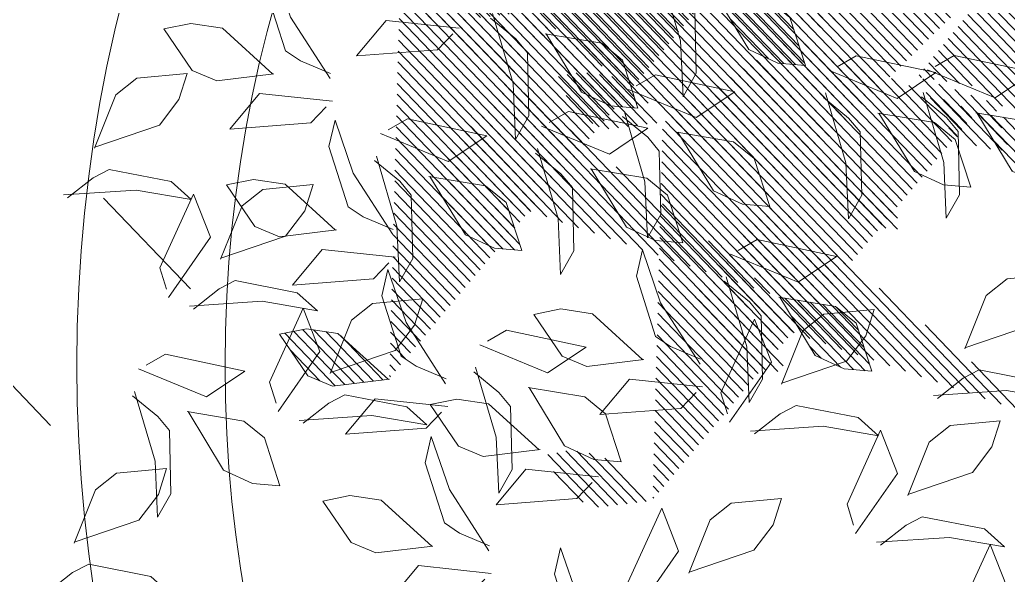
# Model space of a CAD drawing. Header units: millimetres. Extents: x 29001 to 40804, y -8833 to -5892.
# Drawn here: x 29661.36 to 29674.69, y -7843.93 to -7836.44 of the extents above; entities that cross this region are included whole.
import ezdxf

# ---------------------------------------------------------------- set-up
doc = ezdxf.new("R2010")
doc.units = ezdxf.units.MM
doc.layers.get('0').update_dxf_attribs({"lineweight": 0})
doc.layers.add('250', color=250, linetype='Continuous', lineweight=0)
pattern_1 = [(44.99999999999999, (-1654801.431530525, 54992.85112506725), (-0.0105615167030975, 0.0105615167030975), [])]
pattern_2 = [(44.99999999999999, (-1654801.206286443, 54993.36646732662), (-0.0105615167030975, 0.0105615167030975), [])]

# ---------------------------------------------------------------- blocks, each defined once
blk = doc.blocks.new('U1')
at = {"lineweight": 0, "true_color": 0x6c822b}
h = blk.add_hatch(dxfattribs=at)
h.set_pattern_fill('ANSI31', color=67, scale=0.1194899212860037, style=0)
h.set_pattern_definition([(44.99999999999999, (-1654801.644562809, 54993.79263398196), (-0.0105615167030975, 0.0105615167030975), [])])
edge = h.paths.add_edge_path()
edge.add_line((-2359703.033922943, 78419.89190019596), (-2359703.017982949, 78420.00213242893))
edge.add_line((-2359703.017982949, 78420.00213242893), (-2359702.986023922, 78420.0429505133))
edge.add_line((-2359702.986023922, 78420.04295051332), (-2359702.893698097, 78420.07489501072))
edge.add_line((-2359702.893698097, 78420.07489501071), (-2359702.897249029, 78420.02165411241))
edge.add_line((-2359702.897249029, 78420.02165411241), (-2359702.92210587, 78419.96486377934))
edge.add_line((-2359702.92210587, 78419.96486377933), (-2359703.033962301, 78419.89387570707))
edge.add_line((-2359703.314796538, 78420.11135819885), (-2359703.298856543, 78420.22159043183))
edge.add_line((-2359703.298856543, 78420.22159043183), (-2359703.266897518, 78420.2624085162))
edge.add_line((-2359703.266897518, 78420.26240851618), (-2359703.174571692, 78420.29435301358))
edge.add_line((-2359703.174571692, 78420.29435301358), (-2359703.178122624, 78420.2411121153))
edge.add_line((-2359703.178122624, 78420.24111211533), (-2359703.202979465, 78420.18432178225))
edge.add_line((-2359703.202979465, 78420.18432178223), (-2359703.314835896, 78420.11333370999))
edge.add_line((-2359703.701254851, 78420.49339683286), (-2359703.805467824, 78420.53270185557))
edge.add_line((-2359703.805467824, 78420.53270185557), (-2359703.838445616, 78420.57270136358))
edge.add_line((-2359703.838445616, 78420.57270136356), (-2359703.849757749, 78420.66974024521))
edge.add_line((-2359703.849757749, 78420.66974024521), (-2359703.798530813, 78420.65480694745))
edge.add_line((-2359703.798530813, 78420.65480694745), (-2359703.748426058, 78420.61830327641))
edge.add_line((-2359703.748426058, 78420.61830327641), (-2359703.703192485, 78420.49378383442))
edge.add_line((-2359703.954492869, 78419.9764784614), (-2359703.938689388, 78419.86622657467))
edge.add_line((-2359703.938689388, 78419.86622657465), (-2359703.957835807, 78419.81805075142))
edge.add_line((-2359703.957835808, 78419.81805075139), (-2359704.037400503, 78419.76135888102))
edge.add_line((-2359704.037400503, 78419.76135888105), (-2359704.049012844, 78419.81343916443))
edge.add_line((-2359704.049012844, 78419.81343916441), (-2359704.041185871, 78419.8749350422))
edge.add_line((-2359704.041185871, 78419.87493504221), (-2359703.953897827, 78419.97459428602))
edge.add_line((-2359703.584125291, 78419.5743640415), (-2359703.568321808, 78419.46411215476))
edge.add_line((-2359703.568321808, 78419.46411215476), (-2359703.587468229, 78419.41593633153))
edge.add_line((-2359703.587468229, 78419.41593633153), (-2359703.667032924, 78419.35924446116))
edge.add_line((-2359703.667032924, 78419.35924446114), (-2359703.678645264, 78419.4113247445))
edge.add_line((-2359703.678645263, 78419.4113247445), (-2359703.670818291, 78419.47282062232))
edge.add_line((-2359703.670818291, 78419.47282062232), (-2359703.583530246, 78419.5724798661))
edge.add_line((-2359702.813718428, 78420.57511047866), (-2359702.797778434, 78420.68534271163))
edge.add_line((-2359702.797778434, 78420.68534271164), (-2359702.765819408, 78420.72616079602))
edge.add_line((-2359702.765819408, 78420.72616079601), (-2359702.673493583, 78420.75810529341))
edge.add_line((-2359702.673493583, 78420.75810529343), (-2359702.677044514, 78420.70486439514))
edge.add_line((-2359702.677044514, 78420.70486439513), (-2359702.701901356, 78420.64807406205))
edge.add_line((-2359702.701901355, 78420.64807406205), (-2359702.813757786, 78420.5770859898))
h = blk.add_hatch(dxfattribs=at)
h.set_pattern_fill('ANSI31', color=67, scale=0.1194899212860037, style=0)
h.set_pattern_definition(pattern_2)
edge = h.paths.add_edge_path()
edge.add_line((-2359702.595646576, 78419.46573354062), (-2359702.579706581, 78419.57596577359))
edge.add_line((-2359702.579706581, 78419.57596577359), (-2359702.547747556, 78419.61678385797))
edge.add_line((-2359702.547747556, 78419.61678385797), (-2359702.455421729, 78419.64872835537))
edge.add_line((-2359702.455421729, 78419.64872835537), (-2359702.458972661, 78419.59548745707))
edge.add_line((-2359702.458972661, 78419.59548745707), (-2359702.483829502, 78419.53869712401))
edge.add_line((-2359702.483829502, 78419.538697124), (-2359702.595685934, 78419.46770905174))
edge.add_line((-2359702.87652017, 78419.6851915435), (-2359702.860580178, 78419.79542377648))
edge.add_line((-2359702.860580178, 78419.79542377646), (-2359702.82862115, 78419.83624186083))
edge.add_line((-2359702.828621151, 78419.83624186083), (-2359702.736295326, 78419.86818635823))
edge.add_line((-2359702.736295326, 78419.86818635825), (-2359702.739846257, 78419.81494545996))
edge.add_line((-2359702.739846258, 78419.81494545995), (-2359702.764703099, 78419.75815512687))
edge.add_line((-2359702.764703099, 78419.75815512688), (-2359702.876559529, 78419.68716705464))
edge.add_line((-2359703.262978484, 78420.0672301775), (-2359703.367191459, 78420.10653520022))
edge.add_line((-2359703.367191459, 78420.10653520022), (-2359703.40016925, 78420.14653470823))
edge.add_line((-2359703.40016925, 78420.14653470823), (-2359703.411481381, 78420.24357358988))
edge.add_line((-2359703.411481382, 78420.24357358986), (-2359703.360254446, 78420.2286402921))
edge.add_line((-2359703.360254446, 78420.22864029213), (-2359703.310149691, 78420.19213662109))
edge.add_line((-2359703.310149691, 78420.19213662107), (-2359703.264916119, 78420.0676171791))
edge.add_line((-2359703.516216504, 78419.55031180603), (-2359703.500413021, 78419.44005991927))
edge.add_line((-2359703.500413021, 78419.4400599193), (-2359703.519559441, 78419.39188409607))
edge.add_line((-2359703.519559441, 78419.39188409605), (-2359703.599124137, 78419.33519222567))
edge.add_line((-2359703.599124137, 78419.33519222567), (-2359703.610736477, 78419.38727250906))
edge.add_line((-2359703.610736476, 78419.38727250908), (-2359703.602909504, 78419.44876838686))
edge.add_line((-2359703.602909504, 78419.44876838685), (-2359703.51562146, 78419.54842763064))
edge.add_line((-2359703.145848925, 78419.14819738614), (-2359703.130045441, 78419.0379454994))
edge.add_line((-2359703.130045441, 78419.03794549941), (-2359703.149191862, 78418.98976967618))
edge.add_line((-2359703.149191862, 78418.98976967616), (-2359703.228756556, 78418.93307780579))
edge.add_line((-2359703.228756556, 78418.9330778058), (-2359703.240368897, 78418.98515808918))
edge.add_line((-2359703.240368897, 78418.98515808917), (-2359703.232541924, 78419.04665396697))
edge.add_line((-2359703.232541924, 78419.04665396699), (-2359703.145253881, 78419.14631321076))
edge.add_line((-2359702.375442061, 78420.14894382331), (-2359702.359502068, 78420.25917605628))
edge.add_line((-2359702.359502068, 78420.2591760563), (-2359702.32754304, 78420.29999414067))
edge.add_line((-2359702.327543041, 78420.29999414066), (-2359702.235217216, 78420.33193863806))
edge.add_line((-2359702.235217216, 78420.33193863806), (-2359702.238768147, 78420.27869773978))
edge.add_line((-2359702.238768147, 78420.27869773978), (-2359702.263624988, 78420.2219074067))
edge.add_line((-2359702.263624988, 78420.22190740671), (-2359702.375481419, 78420.15091933447))
at = {"lineweight": 0}
h = blk.add_hatch(dxfattribs=at)
h.set_pattern_fill('ANSI31', color=41, scale=0.1194899212860037, style=0)
h.set_pattern_definition(pattern_2)
edge = h.paths.add_edge_path()
edge.add_line((-2359702.966014155, 78420.0082688888), (-2359702.950074161, 78420.11850112177))
edge.add_line((-2359702.95007416, 78420.1185011218), (-2359702.918115134, 78420.15931920617))
edge.add_line((-2359702.918115135, 78420.15931920617), (-2359702.82578931, 78420.19126370359))
edge.add_line((-2359702.82578931, 78420.19126370357), (-2359702.829340241, 78420.13802280526))
edge.add_line((-2359702.829340241, 78420.13802280526), (-2359702.854197082, 78420.0812324722))
edge.add_line((-2359702.854197081, 78420.08123247222), (-2359702.966053513, 78420.01024439996))
edge.add_line((-2359703.103337237, 78419.64596739251), (-2359703.20755021, 78419.68527241523))
edge.add_line((-2359703.20755021, 78419.68527241523), (-2359703.240528002, 78419.72527192323))
edge.add_line((-2359703.240528001, 78419.72527192323), (-2359703.251840134, 78419.82231080488))
edge.add_line((-2359703.251840134, 78419.82231080488), (-2359703.200613198, 78419.80737750711))
edge.add_line((-2359703.200613198, 78419.80737750711), (-2359703.150508442, 78419.77087383605))
edge.add_line((-2359703.150508443, 78419.77087383605), (-2359703.105274871, 78419.6463543941))
edge.add_line((-2359702.935122593, 78419.40350808935), (-2359702.91931911, 78419.29325620261))
edge.add_line((-2359702.91931911, 78419.29325620261), (-2359702.93846553, 78419.24508037938))
edge.add_line((-2359702.93846553, 78419.24508037938), (-2359703.018030224, 78419.188388509))
edge.add_line((-2359703.018030224, 78419.18838850899), (-2359703.029642566, 78419.24046879236))
edge.add_line((-2359703.029642566, 78419.24046879237), (-2359703.021815593, 78419.30196467017))
edge.add_line((-2359703.021815593, 78419.30196467016), (-2359702.934527549, 78419.40162391395))
edge.add_line((-2359702.200773109, 78419.39712530098), (-2359702.184969626, 78419.28687341424))
edge.add_line((-2359702.184969627, 78419.28687341424), (-2359702.204116047, 78419.23869759099))
edge.add_line((-2359702.204116047, 78419.23869759099), (-2359702.283680742, 78419.18200572062))
edge.add_line((-2359702.283680741, 78419.18200572064), (-2359702.295293082, 78419.23408600403))
edge.add_line((-2359702.295293082, 78419.23408600401), (-2359702.28746611, 78419.2955818818))
edge.add_line((-2359702.28746611, 78419.2955818818), (-2359702.200178065, 78419.39524112559))
at = {"lineweight": 0, "true_color": 0x6c822b}
h = blk.add_hatch(dxfattribs=at)
h.set_pattern_fill('ANSI31', color=67, scale=0.1194899212860037, style=0)
h.set_pattern_definition(pattern_1)
edge = h.paths.add_edge_path()
edge.add_line((-2359702.820890658, 78418.95039128124), (-2359702.804950664, 78419.06062351422))
edge.add_line((-2359702.804950664, 78419.06062351423), (-2359702.772991638, 78419.1014415986))
edge.add_line((-2359702.772991638, 78419.1014415986), (-2359702.680665812, 78419.133386096))
edge.add_line((-2359702.680665812, 78419.133386096), (-2359702.684216744, 78419.0801451977))
edge.add_line((-2359702.684216744, 78419.0801451977), (-2359702.709073585, 78419.02335486464))
edge.add_line((-2359702.709073585, 78419.02335486462), (-2359702.820930016, 78418.95236679236))
edge.add_line((-2359703.101764254, 78419.16984928411), (-2359703.08582426, 78419.28008151708))
edge.add_line((-2359703.08582426, 78419.28008151709), (-2359703.053865233, 78419.32089960147))
edge.add_line((-2359703.053865233, 78419.32089960147), (-2359702.961539408, 78419.35284409887))
edge.add_line((-2359702.961539408, 78419.35284409886), (-2359702.96509034, 78419.29960320058))
edge.add_line((-2359702.96509034, 78419.29960320059), (-2359702.98994718, 78419.2428128675))
edge.add_line((-2359702.989947181, 78419.24281286748), (-2359703.101803612, 78419.17182479525))
edge.add_line((-2359703.488222567, 78419.5518879181), (-2359703.592435541, 78419.59119294083))
edge.add_line((-2359703.592435541, 78419.59119294085), (-2359703.625413332, 78419.63119244885))
edge.add_line((-2359703.625413331, 78419.63119244885), (-2359703.636725463, 78419.7282313305))
edge.add_line((-2359703.636725463, 78419.7282313305), (-2359703.585498528, 78419.71329803273))
edge.add_line((-2359703.585498528, 78419.71329803273), (-2359703.535393773, 78419.6767943617))
edge.add_line((-2359703.535393773, 78419.6767943617), (-2359703.490160201, 78419.55227491973))
edge.add_line((-2359703.741460585, 78419.03496954667), (-2359703.725657103, 78418.9247176599))
edge.add_line((-2359703.725657103, 78418.9247176599), (-2359703.744803523, 78418.87654183668))
edge.add_line((-2359703.744803523, 78418.87654183668), (-2359703.824368218, 78418.81984996631))
edge.add_line((-2359703.824368219, 78418.81984996631), (-2359703.835980559, 78418.87193024968))
edge.add_line((-2359703.835980559, 78418.8719302497), (-2359703.828153586, 78418.9334261275))
edge.add_line((-2359703.828153586, 78418.93342612749), (-2359703.740865542, 78419.03308537128))
edge.add_line((-2359703.371093007, 78418.63285512677), (-2359703.355289523, 78418.52260324002))
edge.add_line((-2359703.355289523, 78418.52260324002), (-2359703.374435944, 78418.4744274168))
edge.add_line((-2359703.374435944, 78418.4744274168), (-2359703.454000639, 78418.4177355464))
edge.add_line((-2359703.454000639, 78418.41773554643), (-2359703.465612979, 78418.46981582983))
edge.add_line((-2359703.465612979, 78418.46981582981), (-2359703.457786005, 78418.53131170761))
edge.add_line((-2359703.457786005, 78418.5313117076), (-2359703.370497962, 78418.63097095137))
edge.add_line((-2359702.600686143, 78419.63360156395), (-2359702.584746149, 78419.7438337969))
edge.add_line((-2359702.584746149, 78419.74383379692), (-2359702.552787123, 78419.7846518813))
edge.add_line((-2359702.552787123, 78419.78465188132), (-2359702.460461298, 78419.81659637873))
edge.add_line((-2359702.460461298, 78419.81659637872), (-2359702.464012228, 78419.76335548043))
edge.add_line((-2359702.464012229, 78419.76335548042), (-2359702.48886907, 78419.70656514732))
edge.add_line((-2359702.48886907, 78419.70656514734), (-2359702.6007255, 78419.6355770751))
at = {"lineweight": 0}
h = blk.add_hatch(dxfattribs=at)
h.set_pattern_fill('ANSI31', color=41, scale=0.1194899212860037, style=0)
h.set_pattern_definition(pattern_1)
edge = h.paths.add_edge_path()
edge.add_line((-2359703.191258236, 78419.49292662948), (-2359703.175318243, 78419.60315886243))
edge.add_line((-2359703.175318244, 78419.60315886242), (-2359703.143359217, 78419.64397694681))
edge.add_line((-2359703.143359217, 78419.6439769468), (-2359703.051033392, 78419.6759214442))
edge.add_line((-2359703.051033392, 78419.67592144421), (-2359703.054584323, 78419.6226805459))
edge.add_line((-2359703.054584324, 78419.62268054587), (-2359703.079441164, 78419.56589021282))
edge.add_line((-2359703.079441164, 78419.56589021283), (-2359703.191297595, 78419.49490214058))
edge.add_line((-2359703.32858132, 78419.13062513317), (-2359703.432794292, 78419.16993015588))
edge.add_line((-2359703.432794292, 78419.16993015587), (-2359703.465772083, 78419.20992966386))
edge.add_line((-2359703.465772083, 78419.20992966389), (-2359703.477084215, 78419.30696854554))
edge.add_line((-2359703.477084215, 78419.30696854551), (-2359703.425857279, 78419.29203524774))
edge.add_line((-2359703.42585728, 78419.29203524774), (-2359703.375752525, 78419.2555315767))
edge.add_line((-2359703.375752525, 78419.25553157668), (-2359703.330518953, 78419.1310121347))
edge.add_line((-2359703.160366674, 78418.88816582995), (-2359703.144563192, 78418.77791394322))
edge.add_line((-2359703.144563192, 78418.77791394324), (-2359703.163709612, 78418.72973812))
edge.add_line((-2359703.163709612, 78418.72973812), (-2359703.243274307, 78418.67304624963))
edge.add_line((-2359703.243274306, 78418.67304624962), (-2359703.254886648, 78418.725126533))
edge.add_line((-2359703.254886648, 78418.72512653303), (-2359703.247059675, 78418.78662241081))
edge.add_line((-2359703.247059674, 78418.7866224108), (-2359703.159771631, 78418.88628165459))
edge.add_line((-2359702.426017191, 78418.8817830416), (-2359702.410213707, 78418.77153115485))
edge.add_line((-2359702.410213708, 78418.77153115487), (-2359702.429360129, 78418.72335533162))
edge.add_line((-2359702.429360128, 78418.72335533162), (-2359702.508924824, 78418.66666346126))
edge.add_line((-2359702.508924824, 78418.66666346128), (-2359702.520537164, 78418.71874374466))
edge.add_line((-2359702.520537164, 78418.71874374463), (-2359702.512710192, 78418.78023962241))
edge.add_line((-2359702.512710191, 78418.78023962243), (-2359702.425422148, 78418.87989886622))
at = {"lineweight": 0, "true_color": 0x6c822b}
h = blk.add_hatch(dxfattribs=at)
h.set_pattern_fill('ANSI31', color=67, scale=0.1195, style=0)
h.set_pattern_definition([(44.99999999999999, (0, 4.365574568510056e-11), (-0.2682851516169408, 0.2682851516169408), [])])
edge = h.paths.add_edge_path()
edge.add_line((-2359701.98445958, 78417.9482986329), (-2359701.968519587, 78418.05853086588))
edge.add_line((-2359701.968519587, 78418.05853086588), (-2359701.93656056, 78418.09934895023))
edge.add_line((-2359701.93656056, 78418.09934895023), (-2359701.844234734, 78418.13129344764))
edge.add_line((-2359701.844234735, 78418.13129344762), (-2359701.847785666, 78418.0780525493))
edge.add_line((-2359701.847785666, 78418.07805254933), (-2359701.872642506, 78418.02126221628))
edge.add_line((-2359701.872642507, 78418.02126221627), (-2359701.984498938, 78417.95027414401))
edge.add_line((-2359702.265333176, 78418.16775663575), (-2359702.249393182, 78418.27798886872))
edge.add_line((-2359702.249393181, 78418.27798886872), (-2359702.217434154, 78418.31880695312))
edge.add_line((-2359702.217434155, 78418.31880695313), (-2359702.125108331, 78418.35075145053))
edge.add_line((-2359702.125108331, 78418.35075145052), (-2359702.128659262, 78418.2975105522))
edge.add_line((-2359702.128659262, 78418.2975105522), (-2359702.153516103, 78418.24072021914))
edge.add_line((-2359702.153516103, 78418.24072021914), (-2359702.265372534, 78418.1697321469))
edge.add_line((-2359702.65179149, 78418.54979526976), (-2359702.756004462, 78418.58910029248))
edge.add_line((-2359702.756004462, 78418.58910029249), (-2359702.788982254, 78418.6290998005))
edge.add_line((-2359702.788982254, 78418.62909980048), (-2359702.800294386, 78418.72613868213))
edge.add_line((-2359702.800294387, 78418.72613868215), (-2359702.749067451, 78418.71120538439))
edge.add_line((-2359702.749067451, 78418.71120538437), (-2359702.698962696, 78418.67470171333))
edge.add_line((-2359702.698962696, 78418.67470171333), (-2359702.653729123, 78418.55018227136))
edge.add_line((-2359702.905029508, 78418.0328768983), (-2359702.889226025, 78417.92262501156))
edge.add_line((-2359702.889226025, 78417.92262501158), (-2359702.908372445, 78417.87444918834))
edge.add_line((-2359702.908372446, 78417.87444918833), (-2359702.987937141, 78417.81775731797))
edge.add_line((-2359702.98793714, 78417.81775731799), (-2359702.999549481, 78417.86983760135))
edge.add_line((-2359702.999549481, 78417.86983760136), (-2359702.991722508, 78417.93133347915))
edge.add_line((-2359702.991722508, 78417.93133347912), (-2359702.904434464, 78418.03099272291))
edge.add_line((-2359702.534661929, 78417.6307624784), (-2359702.518858444, 78417.52051059165))
edge.add_line((-2359702.518858444, 78417.52051059167), (-2359702.538004865, 78417.47233476843))
edge.add_line((-2359702.538004866, 78417.47233476843), (-2359702.617569561, 78417.41564289806))
edge.add_line((-2359702.617569561, 78417.41564289808), (-2359702.629181901, 78417.46772318144))
edge.add_line((-2359702.629181902, 78417.46772318144), (-2359702.621354929, 78417.52921905926))
edge.add_line((-2359702.621354929, 78417.52921905924), (-2359702.534066884, 78417.62887830302))
edge.add_line((-2359701.764255065, 78418.6315089156), (-2359701.748315071, 78418.74174114858))
edge.add_line((-2359701.748315071, 78418.74174114855), (-2359701.716356046, 78418.78255923293))
edge.add_line((-2359701.716356046, 78418.78255923295), (-2359701.62403022, 78418.81450373035))
edge.add_line((-2359701.624030221, 78418.81450373035), (-2359701.627581152, 78418.76126283206))
edge.add_line((-2359701.627581151, 78418.76126283206), (-2359701.652437993, 78418.70447249897))
edge.add_line((-2359701.652437993, 78418.70447249898), (-2359701.764294424, 78418.63348442675))
at = {"color": 67, "lineweight": 0, "true_color": 0x6c822b}
for points in [[(-2359702.966014155, 78420.00826888884), (-2359702.95007416, 78420.1185011218), (-2359702.918115135, 78420.15931920617), (-2359702.82578931, 78420.19126370357), (-2359702.829340241, 78420.13802280526), (-2359702.854197081, 78420.08123247222), (-2359702.966053513, 78420.01024439996)], [(-2359702.410259656, 78419.9454633097), (-2359702.450373332, 78419.99430932614), (-2359702.467167473, 78420.02528531892), (-2359702.445983741, 78420.14606655184), (-2359702.411779449, 78420.18579577745), (-2359702.428171469, 78420.07850284199), (-2359702.415637617, 78419.9375585109)], [(-2359702.50792057, 78419.99613139812), (-2359702.612133542, 78420.03543642083), (-2359702.645111334, 78420.07543592885), (-2359702.656423466, 78420.1724748105), (-2359702.60519653, 78420.1575415127), (-2359702.555091775, 78420.1210378417), (-2359702.509858203, 78419.99651839973)], [(-2359703.054379984, 78419.92730348758), (-2359703.07647144, 78419.9641059049), (-2359703.047016165, 78420.11867614076), (-2359702.995469431, 78420.04507130614), (-2359703.047016165, 78419.91258235436)], [(-2359702.123448647, 78419.84078974201), (-2359702.163562323, 78419.88963575846), (-2359702.180356463, 78419.92061175121), (-2359702.159172734, 78420.04139298416), (-2359702.12496844, 78420.08112220975), (-2359702.141360459, 78419.97382927433), (-2359702.128826607, 78419.8328849432)], [(-2359701.943961946, 78420.00474331838), (-2359701.984658329, 78419.99109579757), (-2359702.12925837, 78420.05314738257), (-2359702.04627977, 78420.08763345733), (-2359701.928000398, 78420.0087640841)], [(-2359702.22110956, 78419.89145783047), (-2359702.325322533, 78419.93076285314), (-2359702.358300325, 78419.97076236119), (-2359702.369612456, 78420.06780124281), (-2359702.31838552, 78420.05286794505), (-2359702.268280766, 78420.01636427402), (-2359702.223047194, 78419.89184483202)], [(-2359702.961374877, 78419.81844779682), (-2359702.945434885, 78419.92868002977), (-2359702.913475858, 78419.96949811417), (-2359702.821150033, 78420.00144261155), (-2359702.824700965, 78419.94820171327), (-2359702.849557805, 78419.8914113802), (-2359702.961414237, 78419.82042330795)], [(-2359702.994461608, 78419.901987886), (-2359702.955400397, 78419.95167955736), (-2359702.928767928, 78419.97475046778), (-2359702.806258705, 78419.98007461996), (-2359702.760095629, 78419.95522878428), (-2359702.86840113, 78419.94813012258), (-2359703.003339098, 78419.90553732078)], [(-2359703.049740707, 78419.73748239558), (-2359703.071832165, 78419.77428481287), (-2359703.042376888, 78419.92885504877), (-2359702.990830155, 78419.85525021412), (-2359703.042376888, 78419.72276126237)], [(-2359702.161073954, 78419.78772913752), (-2359702.201770336, 78419.7740816167), (-2359702.346370378, 78419.83613320171), (-2359702.263391778, 78419.8706192765), (-2359702.145112405, 78419.79174990326)], [(-2359702.334174979, 78419.59186182721), (-2359702.374288655, 78419.6407078436), (-2359702.391082795, 78419.67168383642), (-2359702.369899064, 78419.79246506935), (-2359702.335694773, 78419.83219429496), (-2359702.35208679, 78419.7249013595), (-2359702.339552939, 78419.58395702839)], [(-2359702.600686143, 78419.63360156397), (-2359702.584746149, 78419.74383379692), (-2359702.552787123, 78419.78465188129), (-2359702.460461298, 78419.81659637872), (-2359702.464012229, 78419.76335548043), (-2359702.48886907, 78419.70656514732), (-2359702.6007255, 78419.63557707508)], [(-2359702.431835892, 78419.64252991564), (-2359702.536048865, 78419.68183493834), (-2359702.569026656, 78419.72183444635), (-2359702.580338789, 78419.81887332797), (-2359702.529111851, 78419.80394003022), (-2359702.479007096, 78419.7674363592), (-2359702.433773525, 78419.64291691722)], [(-2359702.989822331, 78419.71216679396), (-2359702.95076112, 78419.76185846534), (-2359702.924128652, 78419.78492937576), (-2359702.801619428, 78419.79025352794), (-2359702.755456354, 78419.76540769226), (-2359702.863761854, 78419.75830903057), (-2359702.998699821, 78419.71571622876)], [(-2359703.191258236, 78419.49292662945), (-2359703.175318244, 78419.6031588624), (-2359703.143359217, 78419.6439769468), (-2359703.051033392, 78419.67592144421), (-2359703.054584324, 78419.6226805459), (-2359703.079441164, 78419.56589021283), (-2359703.191297594, 78419.49490214058)], [(-2359702.061468312, 78419.47019504546), (-2359702.165681285, 78419.50950006816), (-2359702.198659077, 78419.54949957618), (-2359702.209971209, 78419.64653845783), (-2359702.158744273, 78419.63160516007), (-2359702.108639518, 78419.59510148902), (-2359702.063405945, 78419.47058204707)], [(-2359702.371800284, 78419.53880122268), (-2359702.412496668, 78419.52515370192), (-2359702.557096709, 78419.58720528691), (-2359702.474118108, 78419.62169136167), (-2359702.355838736, 78419.54282198843)], [(-2359702.916179947, 78419.4295504278), (-2359702.900239954, 78419.53978266077), (-2359702.868280927, 78419.58060074513), (-2359702.775955102, 78419.61254524252), (-2359702.779506033, 78419.55930434426), (-2359702.804362874, 78419.50251401115), (-2359702.916219304, 78419.43152593894)], [(-2359702.629133597, 78419.52732056112), (-2359702.590072385, 78419.57701223249), (-2359702.563439916, 78419.60008314291), (-2359702.440930692, 78419.6054072951), (-2359702.394767619, 78419.58056145943), (-2359702.503073118, 78419.57346279768), (-2359702.638011086, 78419.5308699959)], [(-2359703.004545775, 78419.34858502654), (-2359703.026637233, 78419.38538744388), (-2359702.997181957, 78419.53995767974), (-2359702.945635223, 78419.46635284513), (-2359702.997181956, 78419.33386389329)], [(-2359702.412410659, 78419.47714420462), (-2359702.380834599, 78419.44806839176), (-2359702.365489909, 78419.29146663063), (-2359702.435706774, 78419.34754095125), (-2359702.423628179, 78419.48919015042)], [(-2359702.477036952, 78419.48452889682), (-2359702.500493906, 78419.42583637798), (-2359702.51953651, 78419.39618954905), (-2359702.635568238, 78419.3565222467), (-2359702.686865366, 78419.36733656989), (-2359702.584961076, 78419.40469949531), (-2359702.467518729, 78419.48362792414)], [(-2359703.21970569, 78419.38664562663), (-2359703.180644479, 78419.43633729797), (-2359703.154012011, 78419.45940820838), (-2359703.031502787, 78419.46473236062), (-2359702.985339711, 78419.43988652491), (-2359703.093645212, 78419.43278786319), (-2359703.22858318, 78419.39019506141)], [(-2359702.001432705, 78419.36646635253), (-2359702.042129089, 78419.35281883174), (-2359702.186729128, 78419.41487041675), (-2359702.103750529, 78419.4493564915), (-2359701.985471156, 78419.37048711826)], [(-2359702.841945902, 78419.26259978165), (-2359702.826005908, 78419.37283201462), (-2359702.794046882, 78419.41365009903), (-2359702.701721057, 78419.44559459641), (-2359702.705271988, 78419.39235369812), (-2359702.730128829, 78419.33556336504), (-2359702.84198526, 78419.2645752928)], [(-2359702.9446274, 78419.32326942497), (-2359702.905566189, 78419.37296109633), (-2359702.87893372, 78419.39603200674), (-2359702.756424496, 78419.40135615891), (-2359702.710261423, 78419.37651032324), (-2359702.818566922, 78419.36941166154), (-2359702.95350489, 78419.32681885974)], [(-2359702.930311731, 78419.18163438041), (-2359702.952403188, 78419.21843679775), (-2359702.922947912, 78419.37300703362), (-2359702.871401179, 78419.29940219894), (-2359702.922947912, 78419.1669132472)], [(-2359702.474347578, 78419.37453945901), (-2359702.458544095, 78419.26428757225), (-2359702.477690516, 78419.21611174902), (-2359702.557255211, 78419.15941987863), (-2359702.568867552, 78419.21150016203), (-2359702.561040578, 78419.27299603978), (-2359702.473752535, 78419.37265528359)], [(-2359703.101764254, 78419.16984928411), (-2359703.08582426, 78419.28008151708), (-2359703.053865233, 78419.32089960146), (-2359702.961539408, 78419.35284409887), (-2359702.96509034, 78419.29960320059), (-2359702.989947181, 78419.2428128675), (-2359703.101803611, 78419.17182479525)], [(-2359702.415101515, 78419.15129914305), (-2359702.39916152, 78419.26153137603), (-2359702.367202495, 78419.30234946037), (-2359702.27487667, 78419.33429395777), (-2359702.2784276, 78419.28105305949), (-2359702.303284442, 78419.22426272642), (-2359702.415140873, 78419.15327465416)], [(-2359701.89594304, 78419.33772518013), (-2359701.919399994, 78419.2790326613), (-2359701.938442599, 78419.24938583237), (-2359702.054474326, 78419.20971853), (-2359702.105771455, 78419.2205328532), (-2359702.003867166, 78419.25789577863), (-2359701.886424819, 78419.33682420745)], [(-2359702.233612384, 78419.27927838883), (-2359702.202036324, 78419.25020257597), (-2359702.186691634, 78419.09360081489), (-2359702.256908498, 78419.14967513547), (-2359702.244829906, 78419.29132433466)], [(-2359702.503467343, 78419.07033374178), (-2359702.5255588, 78419.10713615912), (-2359702.496103524, 78419.26170639499), (-2359702.44455679, 78419.18810156034), (-2359702.496103524, 78419.05561260854)], [(-2359702.870393356, 78419.15631877884), (-2359702.831332143, 78419.20601045017), (-2359702.804699676, 78419.22908136058), (-2359702.682190451, 78419.23440551282), (-2359702.636027378, 78419.20955967711), (-2359702.744332877, 78419.20246101539), (-2359702.879270845, 78419.15986821361)], [(-2359702.295549304, 78419.17667364322), (-2359702.27974582, 78419.06642175646), (-2359702.298892241, 78419.01824593323), (-2359702.378456935, 78418.96155406287), (-2359702.390069276, 78419.01363434628), (-2359702.382242303, 78419.07513022404), (-2359702.294954259, 78419.17478946783)], [(-2359703.130211706, 78419.06356828129), (-2359703.091150495, 78419.11325995265), (-2359703.064518027, 78419.13633086305), (-2359702.942008801, 78419.14165501526), (-2359702.895845728, 78419.11680917957), (-2359703.004151228, 78419.10971051785), (-2359703.139089196, 78419.06711771605)], [(-2359702.820890658, 78418.95039128125), (-2359702.804950664, 78419.06062351423), (-2359702.772991638, 78419.10144159858), (-2359702.680665812, 78419.13338609597), (-2359702.684216744, 78419.08014519767), (-2359702.709073585, 78419.02335486462), (-2359702.820930016, 78418.95236679236)], [(-2359702.443548968, 78419.0450181402), (-2359702.404487757, 78419.09470981156), (-2359702.377855288, 78419.11778072201), (-2359702.255346064, 78419.12310487415), (-2359702.209182989, 78419.0982590385), (-2359702.31748849, 78419.09116037677), (-2359702.452426458, 78419.048567575)], [(-2359702.042043079, 78419.07502978474), (-2359702.010467019, 78419.04595397186), (-2359701.995122331, 78418.88935221074), (-2359702.065339194, 78418.94542653134), (-2359702.053260601, 78419.08707573054)], [(-2359702.106669371, 78419.08241447694), (-2359702.130126325, 78419.02372195812), (-2359702.14916893, 78418.99407512917), (-2359702.265200658, 78418.95440782681), (-2359702.316497787, 78418.96522215001), (-2359702.214593498, 78419.00258507545), (-2359702.09715115, 78419.08151350425)], [(-2359702.909256485, 78418.86942588), (-2359702.931347944, 78418.90622829729), (-2359702.901892666, 78419.06079853316), (-2359702.850345934, 78418.98719369853), (-2359702.901892666, 78418.85470474676)], [(-2359703.098429754, 78418.99077057558), (-2359703.066853696, 78418.96169476274), (-2359703.051509005, 78418.8050930016), (-2359703.121725869, 78418.86116732219), (-2359703.109647276, 78419.0028165214)], [(-2359702.428706564, 78418.99177247946), (-2359702.452163517, 78418.93307996061), (-2359702.471206123, 78418.90343313167), (-2359702.587237849, 78418.8637658293), (-2359702.638534979, 78418.87458015254), (-2359702.53663069, 78418.91194307795), (-2359702.419188342, 78418.99087150677)], [(-2359702.364080271, 78418.98438778723), (-2359702.332504213, 78418.95531197437), (-2359702.317159523, 78418.79871021326), (-2359702.387376385, 78418.85478453386), (-2359702.375297793, 78418.99643373302)], [(-2359702.103979999, 78418.9724250391), (-2359702.088176516, 78418.86217315235), (-2359702.107322936, 78418.81399732913), (-2359702.186887632, 78418.75730545873), (-2359702.198499972, 78418.80938574212), (-2359702.190672999, 78418.87088161989), (-2359702.103384955, 78418.97054086371)], [(-2359702.337018569, 78418.71614136221), (-2359702.377132246, 78418.76498737863), (-2359702.393926387, 78418.7959633714), (-2359702.372742655, 78418.91674460436), (-2359702.338538363, 78418.95647382995), (-2359702.354930381, 78418.84918089453), (-2359702.342396531, 78418.7082365634)], [(-2359702.434679483, 78418.76680945064), (-2359702.538892456, 78418.80611447337), (-2359702.571870248, 78418.84611398137), (-2359702.583182379, 78418.94315286296), (-2359702.531955443, 78418.9282195652), (-2359702.481850689, 78418.89171589419), (-2359702.436617116, 78418.76719645225)], [(-2359702.849338111, 78418.8441102784), (-2359702.810276899, 78418.89380194974), (-2359702.783644431, 78418.91687286018), (-2359702.661135206, 78418.92219701236), (-2359702.614972133, 78418.8973511767), (-2359702.723277633, 78418.89025251499), (-2359702.8582156, 78418.84765971321)], [(-2359702.716060681, 78418.88326549296), (-2359702.739517636, 78418.8245729741), (-2359702.75856024, 78418.79492614519), (-2359702.874591968, 78418.7552588428), (-2359702.925889095, 78418.76607316601), (-2359702.823984808, 78418.80343609146), (-2359702.706542459, 78418.88236452025)], [(-2359702.651434388, 78418.87588080074), (-2359702.61985833, 78418.84680498787), (-2359702.60451364, 78418.69020322674), (-2359702.674730503, 78418.74627754737), (-2359702.662651911, 78418.88792674655)], [(-2359702.426017191, 78418.88178304161), (-2359702.410213708, 78418.77153115485), (-2359702.429360128, 78418.7233553316), (-2359702.508924824, 78418.66666346125), (-2359702.520537164, 78418.71874374463), (-2359702.512710191, 78418.78023962241), (-2359702.425422148, 78418.8798988662)], [(-2359702.951559857, 78418.74822544915), (-2359702.919983799, 78418.7191496363), (-2359702.90463911, 78418.56254787513), (-2359702.974855973, 78418.61862219576), (-2359702.96277738, 78418.76027139493)], [(-2359702.713371309, 78418.77327605509), (-2359702.697567826, 78418.66302416835), (-2359702.716714246, 78418.61484834511), (-2359702.796278942, 78418.55815647476), (-2359702.807891282, 78418.61023675812), (-2359702.800064309, 78418.67173263594), (-2359702.712776266, 78418.77139187971)], [(-2359703.016186151, 78418.75561014136), (-2359703.039643105, 78418.69691762251), (-2359703.058685709, 78418.66727079355), (-2359703.174717437, 78418.62760349122), (-2359703.226014565, 78418.6384178144), (-2359703.124110276, 78418.67578073985), (-2359703.006667929, 78418.75470916866)], [(-2359702.554130576, 78418.49912718133), (-2359702.594244254, 78418.54797319775), (-2359702.611038394, 78418.57894919055), (-2359702.589854663, 78418.69973042347), (-2359702.555650371, 78418.73945964908), (-2359702.572042389, 78418.63216671365), (-2359702.559508538, 78418.49122238254)], [(-2359702.374643876, 78418.66308075767), (-2359702.415340258, 78418.64943323693), (-2359702.5599403, 78418.71148482192), (-2359702.4769617, 78418.74597089665), (-2359702.358682327, 78418.66710152343)], [(-2359702.65179149, 78418.54979526979), (-2359702.756004462, 78418.58910029249), (-2359702.788982254, 78418.62909980051), (-2359702.800294387, 78418.72613868212), (-2359702.749067451, 78418.71120538437), (-2359702.698962696, 78418.67470171335), (-2359702.653729123, 78418.55018227137)], [(-2359702.35482716, 78418.49083398108), (-2359702.338887166, 78418.60106621408), (-2359702.30692814, 78418.64188429846), (-2359702.214602313, 78418.67382879586), (-2359702.218153245, 78418.62058789757), (-2359702.243010086, 78418.5637975645), (-2359702.354866516, 78418.49280949222)], [(-2359702.443192988, 78418.40986857985), (-2359702.465284445, 78418.44667099717), (-2359702.43582917, 78418.60124123305), (-2359702.384282435, 78418.52763639843), (-2359702.43582917, 78418.39514744666)], [(-2359702.591755883, 78418.44606657684), (-2359702.632452265, 78418.43241905604), (-2359702.777052307, 78418.49447064106), (-2359702.694073706, 78418.52895671582), (-2359702.575794334, 78418.45008734259)], [(-2359702.383274612, 78418.38455297826), (-2359702.344213401, 78418.43424464962), (-2359702.317580933, 78418.45731556004), (-2359702.195071708, 78418.46263971225), (-2359702.148908635, 78418.43779387655), (-2359702.257214134, 78418.43069521485), (-2359702.392152102, 78418.38810241305)]]:
    blk.add_lwpolyline(points, dxfattribs=at)
at = {"color": 63, "lineweight": 0}
blk.add_lwpolyline([(-2359702.689051971, 78419.55263616271), (-2359702.711143429, 78419.58943858003), (-2359702.681688153, 78419.74400881589), (-2359702.630141418, 78419.67040398126), (-2359702.681688153, 78419.53791502949)], dxfattribs=at)
at = {"layer": '250', "lineweight": 0}
for points in [[(-2359703.013496778, 78418.6456207035), (-2359702.997693295, 78418.53536881677), (-2359703.016839716, 78418.48719299353), (-2359703.09640441, 78418.43050112318), (-2359703.10801675, 78418.48258140656), (-2359703.100189778, 78418.54407728431), (-2359703.012901734, 78418.64373652812)], [(-2359702.764856908, 78418.25019926652), (-2359702.804970584, 78418.29904528295), (-2359702.821764725, 78418.33002127573), (-2359702.800580994, 78418.45080250865), (-2359702.766376701, 78418.49053173426), (-2359702.782768719, 78418.38323879881), (-2359702.770234868, 78418.24229446772)], [(-2359702.862517821, 78418.30086735496), (-2359702.966730793, 78418.34017237768), (-2359702.999708585, 78418.38017188566), (-2359703.011020718, 78418.4772107673), (-2359702.959793781, 78418.46227746955), (-2359702.909689026, 78418.42577379852), (-2359702.864455455, 78418.30125435653)], [(-2359702.095534546, 78418.27690970586), (-2359702.19974752, 78418.31621472858), (-2359702.232725312, 78418.3562142366), (-2359702.244037444, 78418.4532531182), (-2359702.192810507, 78418.43831982047), (-2359702.142705753, 78418.40181614942), (-2359702.09747218, 78418.27729670747)], [(-2359701.997873634, 78418.22624161742), (-2359702.037987311, 78418.27508763387), (-2359702.05478145, 78418.30606362665), (-2359702.033597719, 78418.42684485957), (-2359701.999393428, 78418.46657408518), (-2359702.015785446, 78418.35928114975), (-2359702.003251594, 78418.21833681864)]]:
    blk.add_lwpolyline(points, dxfattribs=at)
blk = doc.blocks.new('MOBİLYALAR')
for radius in [20, 18]:
    blk.add_circle((537.3386991177285, -1519.293796764505), radius)
at = {"lineweight": 0, "extrusion": (3.020000000000003e-14, 7.374000000000091e-13, -1), "xscale": -6.952506840120427, "yscale": 6.952506840120427, "zscale": 6.952506840120427, "rotation": 91.17525946963923}
blk.add_blockref('U1', (881067.1216886297, -16392732.89978873, -1.10399183433979e-09), dxfattribs=at)

msp = doc.modelspace()

# ---------------------------------------------------------------- block references
at = {"color": 6}
msp.add_blockref('MOBİLYALAR', (29144.79192030808, -6321.79912104841), dxfattribs=at)

doc.saveas('drawing.dxf')
